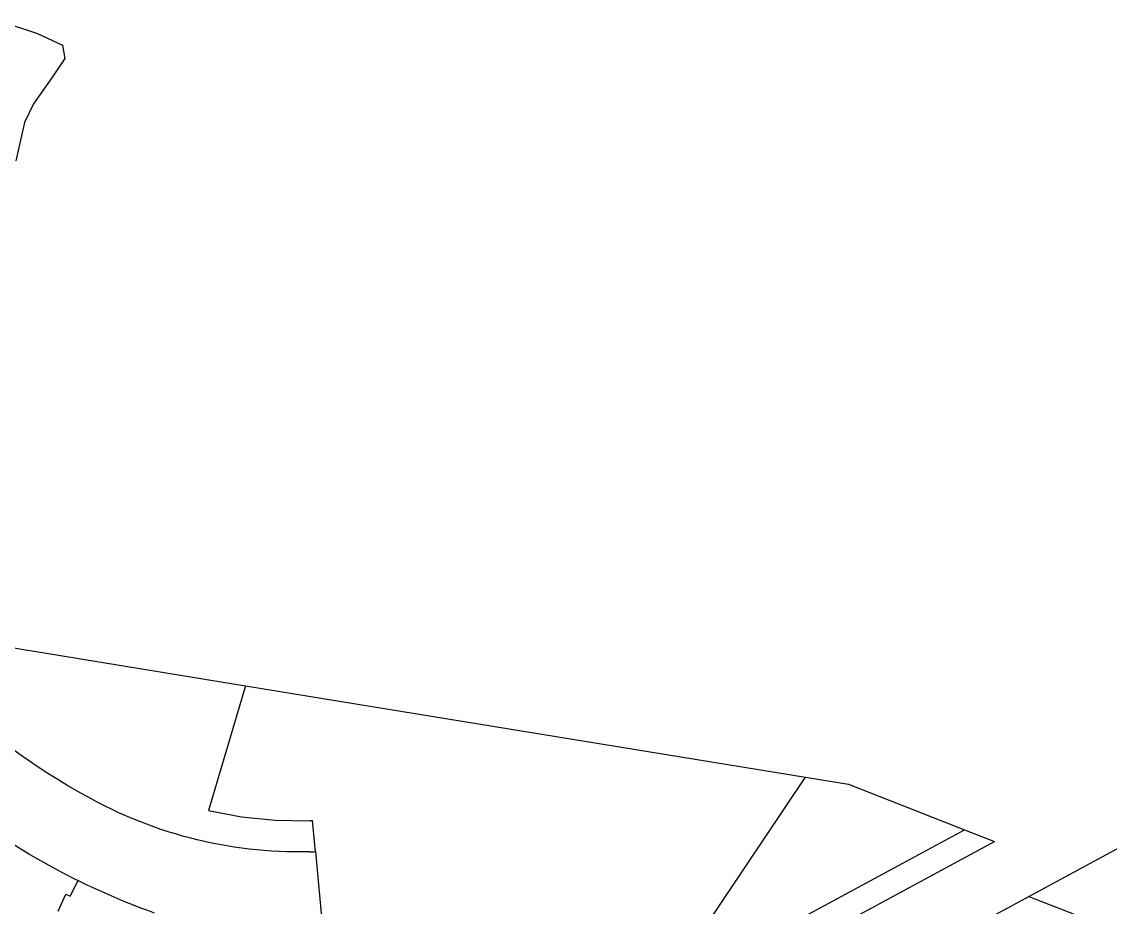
# Model space of a CAD drawing. Header units: inches. Extents: x 486468 to 494399, y 5455955 to 5460553.
# Drawn here: x 491144 to 492031, y 5459633 to 5460354 of the extents above; entities that cross this region are included whole.
import ezdxf

# ---------------------------------------------------------------- set-up
doc = ezdxf.new("R2010")
doc.units = ezdxf.units.IN
doc.header["$MEASUREMENT"] = 0
doc.layers.add('ParcelLines', color=10, linetype='Continuous')

msp = doc.modelspace()

# ---------------------------------------------------------------- linework, layer by layer
at = {"layer": 'ParcelLines', "color": 1}
for p, q in [((491044.517, 5459859.242), (491326.027, 5459813.313)), ((491326.027, 5459813.313), (491295.941, 5459711.662)), ((491326.027, 5459813.313), (491782.419, 5459738.851)), ((491964.185, 5459641.702), (492240.729, 5459790.983)), ((491663.469, 5459561.975), (491782.419, 5459738.851)), ((491782.419, 5459738.851), (491817.391, 5459733.145)), ((491817.391, 5459733.145), (491911.934, 5459696.004)), ((491383.038, 5459678.233), (491380.714, 5459703.512)), ((491663.469, 5459561.975), (491911.934, 5459696.004)), ((491911.934, 5459696.004), (491936.284, 5459686.438)), ((491610.346, 5459510.606), (491936.284, 5459686.438)), ((491383.038, 5459678.233), (491391.281, 5459588.586)), ((491189.414, 5459654.665), (491183.157, 5459642)), ((491173.338, 5459629.78), (491179.613, 5459643.618)), ((491179.613, 5459643.618), (491183.157, 5459642)), ((491664.052, 5459479.722), (491964.185, 5459641.702)), ((491964.185, 5459641.702), (492078.334, 5459597.455))]:
    msp.add_line(p, q, dxfattribs=at)
for points in [[(491127.79, 5460354.147), (491156.57, 5460344.578), (491176.94, 5460334.998), (491178.84, 5460324.188), (491166.79, 5460306.547), (491153.379, 5460287.216), (491145.989, 5460272.195), (491138.999, 5460240.874)], [(491206.308, 5459717.977), (491197.879, 5459722.472), (491189.529, 5459727.114), (491181.262, 5459731.9), (491173.08, 5459736.83), (491164.985, 5459741.903), (491156.98, 5459747.116), (491149.067, 5459752.468), (491141.248, 5459757.957), (491134.067, 5459763.182)], [(491378.157, 5459678.059), (491372.006, 5459677.961), (491365.855, 5459677.97), (491359.705, 5459678.086), (491353.557, 5459678.309), (491347.416, 5459678.64), (491341.28, 5459679.078), (491335.153, 5459679.623), (491329.036, 5459680.275), (491322.931, 5459681.034), (491316.841, 5459681.898), (491310.767, 5459682.869), (491304.71, 5459683.946), (491298.674, 5459685.129), (491292.659, 5459686.416), (491286.667, 5459687.809), (491280.7, 5459689.305), (491274.761, 5459690.906), (491268.85, 5459692.61), (491262.97, 5459694.417), (491257.123, 5459696.326), (491251.309, 5459698.338), (491245.532, 5459700.45), (491239.792, 5459702.663), (491234.092, 5459704.975), (491228.433, 5459707.387), (491222.817, 5459709.897), (491217.246, 5459712.505), (491211.721, 5459715.209), (491206.308, 5459717.977)], [(491295.941, 5459711.662), (491322.87, 5459706.631), (491350.126, 5459703.87), (491377.517, 5459703.401)], [(491377.517, 5459703.401), (491378.583, 5459703.43), (491379.649, 5459703.467), (491380.714, 5459703.512)], [(491189.414, 5459654.665), (491187.498, 5459655.599), (491177.994, 5459660.44), (491168.575, 5459665.445), (491159.246, 5459670.615), (491150.007, 5459675.946), (491140.864, 5459681.437), (491132.627, 5459686.581)], [(491378.157, 5459678.059), (491379.784, 5459678.103), (491381.412, 5459678.161), (491383.038, 5459678.233)], [(491236.207, 5459633.925), (491226.317, 5459637.919), (491216.498, 5459642.084), (491206.753, 5459646.421), (491197.086, 5459650.926), (491189.414, 5459654.665)], [(491251.919, 5459628.193), (491246.345, 5459630.126), (491240.805, 5459632.156), (491236.207, 5459633.925)]]:
    msp.add_lwpolyline(points, dxfattribs=at)

doc.saveas('drawing.dxf')
